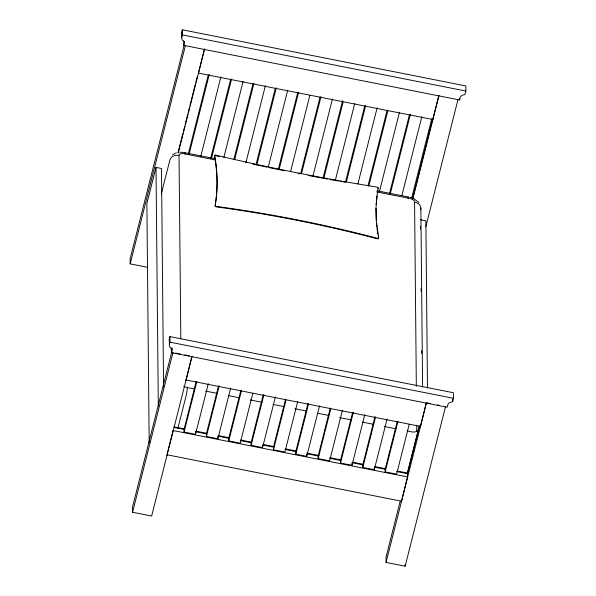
<?xml version="1.0" encoding="UTF-8"?>
<svg xmlns="http://www.w3.org/2000/svg" width="596" height="596" viewBox="0 0 596 596"><rect width="100%" height="100%" fill="white"/><g stroke="black" fill="none" stroke-linecap="round" stroke-linejoin="round"><path stroke-width="0.89" d="M376.061 208.295L376.381 220.833L378.676 238.057A1.401 0.626 14.2 0 1 377.365 238.273C324.462 224.446 270.74 213.726 216.542 206.432A1.401 0.626 14.2 0 1 215.178 205.516L215.499 203.594M376.098 204.659L377.536 191.972M376.963 196.01L375.934 208.779L376.218 220.617M215.692 202.059C217.823 186.801 217.279 171.223 214.575 156.07A1.401 0.626 14.2 0 1 215.409 155.645M378.207 236.232L378.557 238.542A1.401 0.626 14.2 0 1 377.246 238.758C324.343 224.93 270.614 214.21 216.422 206.916A1.401 0.626 14.2 0 1 215.052 206.007C218.099 189.372 217.629 172.207 214.694 155.586A1.401 0.626 14.2 0 1 215.7 155.169L228.603 158.141M377.41 192.456L378.244 187.971A1.401 0.626 14.2 0 0 376.873 187.062C327.42 179.15 278.25 169.54 229.438 158.335M183.754 45.37L184.477 42.517A1.386 1.229 -0.5 0 0 183.784 41.169A3.971 3.524 -0.5 0 1 181.773 37.347L181.728 32.221L182.339 29.8L465.819 85.928L465.863 91.046L465.148 93.9A1.386 1.229 -0.5 0 1 463.867 94.868A3.971 3.524 -0.5 0 0 460.201 97.565L459.59 99.986L183.754 45.37L183.717 41.109M181.773 37.347L182.383 34.918L182.339 29.8M184.194 45.08L130.137 258.738L130.181 263.857L147.443 267.276M130.181 263.857L185.386 45.698M163.572 387.556L161.471 168.489L156.018 167.409L146.877 203.527L149.179 443.014M161.307 193.864L169.853 160.123A7.033 6.258 -0.2 0 1 179.061 155.593L179.061 155.005A5.304 2.369 14.2 0 1 183.806 153.716L215.201 159.922M177.906 153.12L182.898 133.392M183.344 131.604L184.708 126.225M185.162 124.43L187.658 114.566M188.113 112.778L189.476 107.399M189.923 105.604L195.369 84.088M195.823 82.293L197.187 76.914M198.334 73.718L204.458 48.835M178.375 152.591L204.465 49.475M179.031 155.72L180.819 338.729M185.028 154.081L185.058 153.954A7.033 0.752 -78.9 0 0 184.633 152.926M188.321 153.865L208.287 74.977M189.036 154.379L209.226 74.597M200.696 156.688L220.878 76.899M210.671 158.29L230.637 79.402M211.61 157.91L231.576 79.022M171.357 352.623L172.08 349.77A1.386 1.229 -0.5 0 0 171.387 348.422A3.971 3.524 -0.5 0 1 169.376 344.6L169.324 339.035L169.934 336.613L453.4 392.742L453.452 398.299L452.729 401.153A1.386 1.229 -0.5 0 1 451.448 402.114A3.971 3.524 -0.5 0 0 447.79 404.811L447.179 407.239L171.357 352.623L171.313 347.997M169.376 344.6L169.987 342.171L169.934 336.613M172.006 350.984L132.513 507.054L132.565 512.232L151.645 516.009L192.046 356.341L192.054 356.721M132.565 512.232L172.967 352.564L172.974 352.944M223.843 157.508L243.123 81.302M233.93 159.132L252.987 83.827M234.645 159.646L253.926 83.447M167.2 453.869L173.108 430.528L407.522 476.942L401.399 501.825M185.915 380.583L191.815 356.594M187.293 387.579L194.616 388.897M177.906 428.196L185.773 397.115A7.033 0.693 -78.6 0 0 187.323 387.46L186.25 387.236A5.699 2.54 14.2 0 1 183.717 386.35M245.865 162.805L265.376 85.712M208.309 383.735L195.51 434.328L184.06 432.055L184.037 429.44L196.166 381.514M184.06 432.055L196.859 381.47M256.056 164.451L275.337 88.253M256.772 164.965L276.276 87.873M268.215 167.23L287.726 90.138M230.659 388.16L217.86 438.753L206.41 436.481L206.387 433.866L218.516 385.94M206.41 436.481L219.216 385.895M278.183 169.778L297.687 92.678M279.122 169.391L298.626 92.298M290.565 171.655L309.845 95.457M252.786 393.472L240.21 443.178L228.767 440.906L228.737 438.291L240.866 390.365M228.767 440.906L241.566 390.32M300.757 173.302L320.045 97.103M301.472 173.816L320.976 96.723M312.922 176.081L332.426 98.988M275.367 397.01L262.56 447.603L251.117 445.331L251.087 442.716L263.216 394.79M251.117 445.331L263.916 394.746M323.114 177.727L342.618 100.635M323.822 178.241L343.102 102.043M335.272 180.506L354.776 103.413M297.717 401.436L284.918 452.029L273.467 449.757L273.445 447.149L285.566 399.216M273.467 449.757L286.043 400.058M345.464 182.153L364.745 105.954M346.403 181.773L365.683 105.574M357.846 184.037L377.126 107.839M319.545 405.757L306.746 456.35L295.817 454.182L295.795 451.574L307.916 403.648M295.817 454.182L308.616 403.596M368.037 185.684L387.095 110.379M368.753 186.198L387.81 110.893M379.294 192.046L399.484 112.264M342.417 410.286L329.618 460.879L318.167 458.607L318.145 456L330.273 408.074M318.167 458.607L330.743 408.908M389.486 193.7L409.445 114.804M390.194 194.207L410.383 114.425M401.868 195.577L421.834 116.689M364.767 414.712L351.968 465.305L340.517 463.04L340.495 460.425L352.623 412.499M340.517 463.04L353.324 412.447M408.491 198.326L408.521 198.2A7.033 0.715 -78.7 0 0 407.806 197.894M411.687 198.043L431.765 118.716M412.544 198.632L432.733 118.85L432.748 120.131M438.872 95.248L432.741 119.491L198.326 73.077M412.79 199.019L438.88 95.889M414.533 202.349L414.555 201.634A5.304 2.369 14.2 0 0 409.772 198.453L376.568 191.875M387.065 419.13L374.266 469.715L362.815 467.45L362.793 464.835L374.914 416.909M362.815 467.45L375.614 416.865M425.797 226.778L457.959 99.666M409.191 424.441L396.616 474.14L385.165 471.876L385.143 469.261L397.271 421.335M385.165 471.876L397.964 421.29M416.708 425.32L416.731 431.02A5.818 2.6 14.2 0 1 411.754 431.884L407.061 430.96M400.221 501.102L386.014 557.245L386.059 562.423L405.146 566.2L445.547 406.532M407.18 473.611L419.174 426.2M419.621 425.76L407.493 473.686L396.593 471.525M420.329 426.997L426.229 403.008M386.059 562.423L426.468 402.754L430.096 403.47M172.445 154.871L176.349 152.725M179.746 152.226L183.359 152.434L215.417 158.774M215.089 155.213L215.7 155.169M338.267 181.035L329.886 179.523M339.944 181.333L341.612 181.624M343.289 181.922L344.965 182.212M327.375 179.068L308.095 175.447M298.03 173.488L299.714 173.816M182.383 34.918L465.863 91.046M377.432 190.854L408.379 196.985M420.418 219.76L425.872 220.84L427.474 387.922M169.987 342.171L453.452 398.299M175.693 353.1L180.238 354.002M184.782 354.903L189.319 355.797M437.367 404.915L439.185 405.273M185.907 379.943L420.322 426.356M205.56 391.065L217.413 393.412M228.357 395.58L239.294 397.748M250.238 399.916L262.091 402.263M273.028 404.423L283.972 406.591M294.916 408.759L306.769 411.106M317.705 413.274L328.649 415.434M339.586 417.602L351.439 419.949M362.383 422.117L373.327 424.285M384.264 426.453L396.117 428.8M173.98 426.81L184.015 428.8M195.875 431.146L206.819 433.314M218.68 435.661L228.708 437.65M240.568 439.997L251.512 442.165M263.372 444.512L274.316 446.68M285.26 448.848L296.205 451.016M307.156 453.183L319.009 455.53M329.953 457.698L340.905 459.866M352.757 462.213L363.702 464.381M374.653 466.549L385.597 468.709M397.45 471.063L407.485 473.045L407.53 477.582M173.987 427.451L184.037 429.44M195.481 431.713L206.387 433.866M228.737 438.291L217.838 436.138L217.86 438.753M240.188 440.563L251.087 442.716M273.445 447.149L262.538 444.988L262.56 447.603M284.888 449.414L295.795 451.574M307.596 453.906L318.145 456M329.595 458.264L340.495 460.425M352.847 462.868L362.793 464.835M374.236 467.1L385.143 469.261M401.391 501.184L166.977 454.77L166.977 455.411M284.62 170.799L269.526 167.677M267.008 167.141L252.764 164.071M215.931 155.705L219.276 156.48M409.906 197.291L411.158 197.626M413.527 198.513L418.884 202.498M377.372 231.233L376.985 228.387M377.484 231.948L377.812 234.086M376.814 226.972L376.449 223.433M459.576 98.28L459.59 99.986M452.714 399.298L452.729 401.153M426.468 402.754L426.468 403.134M420.873 208.041L422.594 387.057M420.478 226.256L420.508 229.043M421.074 288.449L421.104 291.235M421.677 350.642L421.7 353.428M416.336 386.275L414.57 202.223A7.033 6.251 -0.9 0 1 420.716 209.792M405.124 564.472L405.146 566.2M374.243 467.972L374.266 469.715M351.945 462.69L351.968 465.305M306.716 453.735L306.746 456.35M195.495 432.584L195.51 434.328M173.108 430.528L173.116 431.169M172.065 347.922L172.08 349.77M156.018 167.409L158.305 405.965M416.76 430.901A7.115 6.37 14.4 0 1 418.057 431.199M169.614 341.247A3.971 3.524 -0.5 0 1 169.324 339.035M182.011 34.434A3.971 3.524 -0.5 0 1 181.728 32.221M377.581 187.844A1.401 0.626 14.2 0 1 378.117 188.455"/></g></svg>
